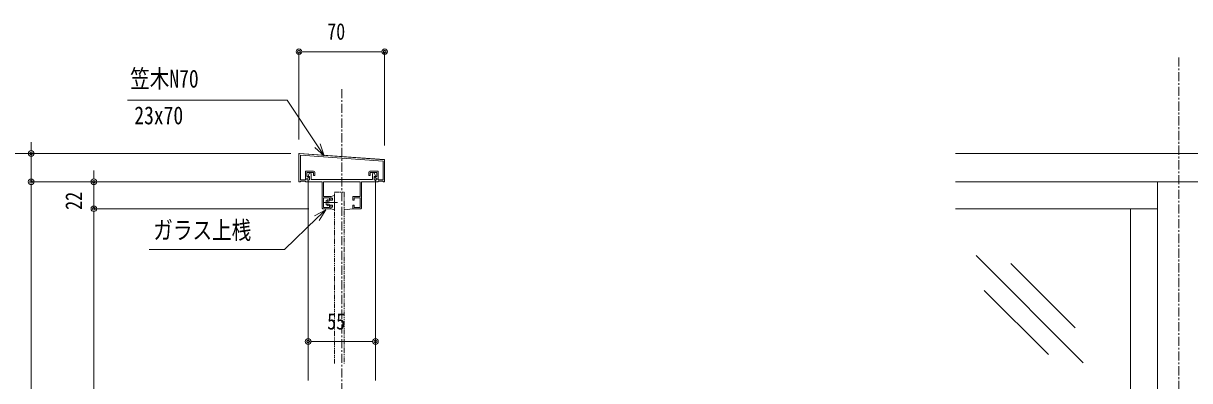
# Model space of a CAD drawing. Units: millimetres, scale not verified. Extents: x -3580 to 3580, y -1188 to 1188.
# Drawn here: x -2302 to -1350, y 232 to 523 of the extents above; entities that cross this region are included whole.
import ezdxf
from ezdxf.enums import TextEntityAlignment as Align

# ---------------------------------------------------------------- set-up
doc = ezdxf.new("R2010")
doc.units = ezdxf.units.MM
doc.header["$LTSCALE"] = 6
doc.linetypes.add('USER1', pattern=[2, 1.25, -0.25, 0.25, -0.25])
doc.linetypes.add('USER2', pattern=[1.25, 0.625, -0.125, 0.125, -0.125, 0.125, -0.125])
for name, color, linetype, lineweight in [('0-0_0', 7, 'Continuous', 18), ('0-1_DEFPOINTS', 7, 'Continuous', 18), ('0-5_6_U+FF8A_U+FF6F_U+FF81_U+FF9D_U+FF78_U+FF9E', 4, 'Continuous', 18), ('0-8_3中心線', 2, 'USER1', 18), ('0-9_41_U+FF71_U+FF99_U+FF90', 6, 'Continuous', 18), ('0-A_1手摺寸法', 3, 'Continuous', 18), ('0-B_42_U+FF71_U+FF99_U+FF90部品', 6, 'Continuous', 18), ('0-D_CYAN', 4, 'Continuous', 18), ('0-E_2a', 1, 'USER2', 18)]:
    doc.layers.add(name, color=color, linetype=linetype, lineweight=lineweight)
doc.styles.add('ＭＳ ゴシック', font='')
doc.styles.get('ＭＳ ゴシック').set_extended_font_data('MS Gothic')

msp = doc.modelspace()

# ---------------------------------------------------------------- linework, layer by layer
at = {"layer": '0-0_0', "lineweight": 9}
for p, q in [((-2074.59, 500.253), (-2072.29, 500.253)), ((-2009.19, 500.253), (-2011.49, 500.253)), ((-2295.6, 419.394), (-2295.6, 421.694)), ((-2056.283, 415.179), (-2061.817, 423.509)), ((-2295.6, 391.794), (-2295.6, 389.494)), ((-2295.6, 391.794), (-2295.6, 389.494)), ((-2244.325, 396.394), (-2244.325, 398.694)), ((-2244.325, 369.794), (-2244.325, 367.494)), ((-2244.325, 369.794), (-2244.325, 367.494)), ((-2067.09, 263.666), (-2064.79, 263.666)), ((-2016.69, 263.666), (-2018.99, 263.666))]:
    msp.add_line(p, q, dxfattribs=at)
at = {"layer": '0-0_0'}
for p, q in [((-693.271, 417.094), (-1540.771, 417.094)), ((-2069.39, 394.094), (-2069.39, 245.864)), ((-2014.39, 394.094), (-2014.39, 245.864)), ((-693.271, 394.094), (-1540.771, 394.094)), ((-1375.771, 394.094), (-1375.771, 99.568))]:
    msp.add_line(p, q, dxfattribs=at)
msp.add_lwpolyline([(-2061.817, 423.509), (-2086.591, 460.802), (-2216.77, 460.802)], dxfattribs=at)
at = {"layer": '0-0_0', "lineweight": 9}
for points in [[(-2064.049, 422.026), (-2056.283, 415.179), (-2059.585, 424.992)], [(-2055.028, 371.287), (-2062.209, 364.327), (-2088.591, 338.759), (-2199.12, 338.759)], [(-2060.344, 362.403), (-2055.028, 371.287), (-2064.074, 366.252)]]:
    msp.add_lwpolyline(points, dxfattribs=at)
for centre, radius in [((-2076.89, 500.253), 2.3), ((-2076.89, 500.253), 1.15), ((-2006.89, 500.253), 2.3), ((-2006.89, 500.253), 1.15), ((-2295.6, 417.094), 2.3), ((-2295.6, 417.094), 1.15), ((-2295.6, 394.094), 2.3), ((-2295.6, 394.094), 2.3), ((-2295.6, 394.094), 1.15), ((-2295.6, 394.094), 1.15), ((-2244.325, 394.094), 2.3), ((-2244.325, 394.094), 1.15), ((-2244.325, 372.094), 2.3), ((-2244.325, 372.094), 2.3), ((-2244.325, 372.094), 1.15), ((-2244.325, 372.094), 1.15), ((-2069.39, 263.666), 2.3), ((-2069.39, 263.666), 1.15), ((-2014.39, 263.666), 2.3), ((-2014.39, 263.666), 1.15)]:
    msp.add_circle(centre, radius, dxfattribs=at)
at = {"layer": '0-1_DEFPOINTS'}
for p, q in [((-2076.89, 417.094), (-2006.89, 412.094)), ((-2076.89, 416.558), (-2076.89, 417.094)), ((-2006.89, 411.629), (-2006.89, 412.094))]:
    msp.add_line(p, q, dxfattribs=at)
at = {"layer": '0-5_6_U+FF8A_U+FF6F_U+FF81_U+FF9D_U+FF78_U+FF9E'}
for p, q in [((-1523.889, 333.907), (-1436.428, 246.446)), ((-1495.458, 327.353), (-1442.981, 274.877)), ((-1517.335, 305.476), (-1464.858, 253))]:
    msp.add_line(p, q, dxfattribs=at)
at = {"layer": '0-8_3中心線'}
for p, q in [((-1358.271, 495.594), (-1358.271, -792.635)), ((-2041.89, 469.724), (-2041.89, -842.635))]:
    msp.add_line(p, q, dxfattribs=at)
at = {"layer": '0-9_41_U+FF71_U+FF99_U+FF90'}
for p, q in [((-2007.354, 412.128), (-2076.354, 417.056)), ((-2068.561, 400.882), (-2069.377, 398.664)), ((-2067.849, 401.394), (-2067.64, 401.394)), ((-2066.89, 395.894), (-2066.89, 400.644)), ((-2016.89, 395.894), (-2016.89, 400.644)), ((-2015.93, 401.394), (-2016.14, 401.394)), ((-2015.219, 400.882), (-2014.402, 398.664)), ((-2069.39, 394.094), (-2069.39, 395.094)), ((-2069.39, 394.094), (-2069.39, 395.094)), ((-2069.39, 395.094), (-2069.39, 394.094)), ((-2057.89, 394.094), (-2069.39, 394.094)), ((-2069.19, 398.394), (-2068.39, 398.394)), ((-2069.112, 398.394), (-2068.39, 398.394)), ((-2068.39, 395.594), (-2068.89, 395.594)), ((-2068.39, 398.394), (-2068.39, 398.385)), ((-2068.39, 395.594), (-2068.39, 398.394)), ((-2066.89, 395.894), (-2016.89, 395.894)), ((-2057.89, 394.094), (-2057.89, 372.594)), ((-2026.89, 394.094), (-2056.89, 394.094)), ((-2056.89, 394.094), (-2056.89, 382.094)), ((-2026.89, 394.094), (-2026.89, 382.094)), ((-2014.39, 394.094), (-2025.89, 394.094)), ((-2025.89, 394.094), (-2025.89, 372.594)), ((-2015.39, 395.594), (-2015.39, 398.394)), ((-2014.59, 398.394), (-2015.39, 398.394)), ((-2015.39, 395.594), (-2014.89, 395.594)), ((-2014.39, 394.094), (-2014.39, 395.094)), ((-2014.39, 394.094), (-2014.39, 395.094)), ((-2014.39, 395.094), (-2014.39, 394.094)), ((-2050.89, 382.094), (-2056.89, 382.094)), ((-2056.89, 381.094), (-2056.89, 373.094)), ((-2050.89, 379.094), (-2050.89, 382.094)), ((-2032.89, 382.094), (-2026.89, 382.094)), ((-2032.89, 379.094), (-2032.89, 382.094)), ((-2026.89, 381.094), (-2026.89, 373.094)), ((-2050.89, 372.094), (-2057.39, 372.094)), ((-2051.89, 373.094), (-2056.89, 373.094)), ((-2050.89, 379.094), (-2051.89, 379.094)), ((-2051.89, 375.094), (-2051.89, 373.094)), ((-2050.89, 375.094), (-2051.89, 375.094)), ((-2050.89, 375.094), (-2050.89, 372.094)), ((-2032.89, 379.094), (-2031.89, 379.094)), ((-2032.89, 375.094), (-2032.89, 372.094)), ((-2032.89, 375.094), (-2031.89, 375.094)), ((-2032.89, 372.094), (-2026.39, 372.094)), ((-2031.89, 375.094), (-2031.89, 373.094)), ((-2031.89, 373.094), (-2026.89, 373.094))]:
    msp.add_line(p, q, dxfattribs=at)
for points in [[(-2076.89, 416.558), (-2076.89, 394.094), (-2075.69, 394.094), (-2075.69, 394.594), (-2071.59, 394.594), (-2071.59, 394.094), (-2069.39, 394.094), (-2069.39, 395.594), (-2070.39, 395.594), (-2070.39, 396.894), (-2069.69, 396.894), (-2068.734, 398.068)], [(-2064.89, 402.794), (-2071.59, 402.794), (-2071.59, 395.794), (-2075.69, 395.794), (-2075.69, 415.842), (-2008.09, 410.978), (-2008.09, 395.794), (-2012.19, 395.794), (-2012.19, 402.794), (-2018.89, 402.794)], [(-2015.045, 398.068), (-2014.09, 396.894), (-2013.39, 396.894), (-2013.39, 395.594), (-2014.39, 395.594), (-2014.39, 394.094), (-2012.19, 394.094), (-2012.19, 394.594), (-2008.09, 394.594), (-2008.09, 394.094), (-2006.89, 394.094), (-2006.89, 411.629)], [(-2068.89, 398.394), (-2070.39, 398.394), (-2070.39, 401.594), (-2065.09, 401.594), (-2065.09, 399.094), (-2063.89, 399.094), (-2063.89, 401.794)], [(-2019.89, 401.794), (-2019.89, 399.094), (-2018.69, 399.094), (-2018.69, 401.594), (-2013.39, 401.594), (-2013.39, 398.394), (-2014.89, 398.394)], [(-2014.667, 398.394), (-2015.39, 398.394), (-2015.39, 398.385)], [(-2051.89, 379.094), (-2051.89, 381.094), (-2056.89, 381.094)], [(-2031.89, 379.094), (-2031.89, 381.094), (-2026.89, 381.094)]]:
    msp.add_lwpolyline(points, dxfattribs=at)
for centre, radius, start, end in [((-2076.39, 416.558), 0.5, 85.91438, 180), ((-2007.39, 411.629), 0.5, 0, 85.91438), ((-2067.849, 400.644), 0.75, 90, 161.56505), ((-2067.64, 400.644), 0.75, 0, 90), ((-2064.89, 401.794), 1, 0, 90), ((-2018.89, 401.794), 1, 90, 180), ((-2016.14, 400.644), 0.75, 90, 180), ((-2015.93, 400.644), 0.75, 18.43495, 90), ((-2069.19, 398.594), 0.2, 159.78522, 270), ((-2068.89, 395.094), 0.5, 90, 180), ((-2068.89, 398.194), 0.2, 320.86371, 90), ((-2014.89, 398.194), 0.2, 90, 219.13629), ((-2014.89, 395.094), 0.5, 0, 90), ((-2014.59, 398.594), 0.2, 270, 20.21478), ((-2057.39, 372.594), 0.5, 180, 270), ((-2026.39, 372.594), 0.5, 270, 0)]:
    msp.add_arc(centre, radius, start, end, dxfattribs=at)
at = {"layer": '0-A_1手摺寸法'}
for p, q in [((-2076.89, 428.594), (-2076.89, 500.253)), ((-2072.29, 500.253), (-2011.49, 500.253)), ((-2006.89, 423.594), (-2006.89, 500.253)), ((-2295.6, 421.694), (-2295.6, 426.294)), ((-2083.39, 417.094), (-2344.824, 417.094)), ((-2083.39, 417.094), (-2295.6, 417.094)), ((-2295.6, 394.094), (-2295.6, 417.094)), ((-2244.325, 398.694), (-2244.325, 403.294)), ((-2083.39, 394.094), (-2295.6, 394.094)), ((-2083.39, 394.094), (-2295.6, 394.094)), ((-2083.39, 394.094), (-2244.325, 394.094)), ((-2244.325, 394.094), (-2244.325, 372.094)), ((-2295.6, 389.494), (-2295.6, 384.894)), ((-2295.6, 389.494), (-2295.6, -578.306)), ((-2047.89, 382.894), (-2050.89, 382.094)), ((-2050.89, 382.094), (-2050.89, 380.794)), ((-2047.89, 382.894), (-2047.89, 371.294)), ((-2068.89, 372.094), (-2244.325, 372.094)), ((-2068.89, 372.094), (-2244.325, 372.094)), ((-2045.525, 377.094), (-2056.389, 377.094)), ((-2054.59, 378.594), (-2053.121, 379.67)), ((-2054.59, 378.594), (-2054.59, 375.594)), ((-2054.59, 375.594), (-2053.121, 374.519)), ((-2052.902, 379.484), (-2053.59, 378.094)), ((-2053.59, 378.094), (-2052.09, 378.344)), ((-2053.59, 376.094), (-2052.09, 375.844)), ((-2053.59, 376.094), (-2052.902, 374.705)), ((-2052.09, 379.094), (-2052.09, 378.344)), ((-2049.39, 379.094), (-2052.09, 379.094)), ((-2052.09, 375.844), (-2052.09, 375.094)), ((-2049.39, 375.094), (-2052.09, 375.094)), ((-2049.39, 380.794), (-2050.89, 380.794)), ((-2050.89, 373.394), (-2050.89, 372.094)), ((-2049.39, 373.394), (-2050.89, 373.394)), ((-2047.89, 371.294), (-2050.89, 372.094)), ((-2049.39, 380.794), (-2049.39, 379.094)), ((-2049.39, 375.094), (-2049.39, 373.394)), ((-2244.325, 367.494), (-2244.325, 362.894)), ((-2244.325, 367.494), (-2244.325, -556.306)), ((-2069.39, 231.914), (-2069.39, 263.666)), ((-2064.79, 263.666), (-2018.99, 263.666)), ((-2014.39, 231.914), (-2014.39, 263.666))]:
    msp.add_line(p, q, dxfattribs=at)
for centre, start, end in [((-2053.04, 379.544), 336.37062, 122.90524), ((-2053.04, 374.644), 237.09476, 23.62938)]:
    msp.add_arc(centre, 0.15, start, end, dxfattribs=at)
at = {"layer": '0-B_42_U+FF71_U+FF99_U+FF90部品'}
for p, q in [((-1375.771, 372.094), (-1540.771, 372.094)), ((-1397.771, 372.094), (-1397.771, 99.568))]:
    msp.add_line(p, q, dxfattribs=at)
at = {"layer": '0-D_CYAN'}
msp.add_line((-2032.89, 372.094), (-2039.89, 371.113), dxfattribs=at)
at = {"layer": '0-E_2a'}
for p, q in [((-2047.89, 245.864), (-2047.89, 385.655)), ((-2047.89, 385.655), (-2039.89, 385.655)), ((-2039.89, 385.655), (-2039.89, 245.864))]:
    msp.add_line(p, q, dxfattribs=at)

# ---------------------------------------------------------------- texts
at = {"layer": '0-0_0', "style": 'ＭＳ ゴシック', "width": 0.8}
for s, p in [('笠木N70', (-2214.696, 466.504)), ('23x70', (-2211.324, 436.572)), ('ガラス上桟', (-2195.837, 342.867))]:
    msp.add_text(s, height=14.66, dxfattribs=at).set_placement(p, align=Align.BOTTOM_LEFT)
at = {"layer": '0-A_1手摺寸法', "color": 7, "style": 'ＭＳ ゴシック', "width": 0.8}
for s, p in [('70', (-2053.806, 506.003)), ('55', (-2053.806, 269.416))]:
    msp.add_text(s, height=13.49, dxfattribs=at).set_placement(p, align=Align.BOTTOM_LEFT)
msp.add_text('22', height=13.49, rotation=90, dxfattribs=at).set_placement((-2250.075, 371.178), align=Align.BOTTOM_LEFT)

doc.saveas('drawing.dxf')
